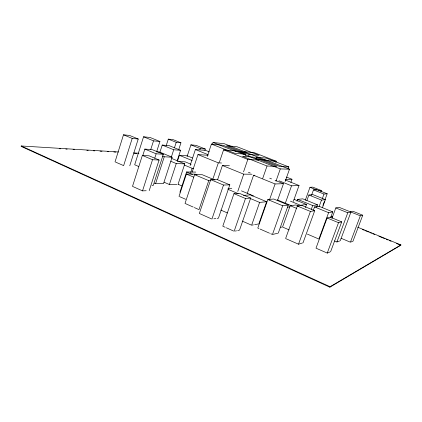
<?xml version="1.0" encoding="UTF-8"?>
<svg xmlns="http://www.w3.org/2000/svg" width="422" height="422" viewBox="0 0 422 422"><rect width="100%" height="100%" fill="white"/><g stroke="black" fill="none" stroke-linecap="round" stroke-linejoin="round"><path stroke-width="0.63" d="M118.54 151.973L21.216 145.975L21.1 146.371L329.862 287.192L400.784 245.24L400.9 244.939L357.703 227.21M115.037 161.869L123.488 134.808L129.623 135.462L138.231 139.007L129.765 165.788M138.231 139.007L132.202 138.411L123.641 165.619L115.612 162.122M156.567 151.936L159.927 141.486L150.095 137.488L143.559 136.791L134.687 164.765L138.732 166.516M149.219 190.612L159.094 160.022L149.056 155.802L142.356 155.423L132.503 186.376L142.525 190.871L146.176 190.728M142.868 155.28L144.836 149.087L152.205 149.631L163.346 154.257L153.27 185.437L152.047 185.469M150.717 149.615L153.518 140.858L159.927 141.486M142.525 190.871L152.527 159.722L159.094 160.022M154.742 158.171L156.151 153.803L163.346 154.257M159.838 152.469L162.227 145.057L169.269 145.68L180.59 150.295L177.113 160.924M166.131 145.854L168.304 139.128L173.099 139.645L180.943 142.8L178.706 149.641M155.56 183.697L164.274 156.778L172.107 157.221L163.541 183.538L155.56 183.697L154.368 183.174M171.29 157.221L173.716 149.757L180.59 150.295M174.428 147.853L176.227 142.325L180.943 142.8M164.068 182.209L169.407 184.535L176.269 163.562L184.767 163.884L178.037 184.335M177.361 161.473L179.382 155.296L187.067 155.781L192.443 157.981M187.062 156.599L190.929 144.852L196.114 145.358L205.335 149.045L204.928 150.264M179.899 192.263L186.603 171.965L195.776 172.092M179.023 196.378L186.392 174.059L195.18 174.122L196.963 174.872M190.095 165.598L195.397 149.557L205.72 150.422L209.37 151.883M190.665 172.645L192.11 168.294L193.418 168.325M192.184 172.076L197.981 154.594L208.078 155.291M199.854 149.836L200.265 148.597L205.335 149.045M214.951 180.03L202.254 174.719L194.579 174.676L185.021 203.43L193.176 207.049M207.297 156.409L211.422 144.06L223.106 145.305L245.905 154.246L245.477 155.481M212.43 144.345L213.052 142.472L224.346 143.738L246.501 152.4L235.903 151.451L213.052 142.472M210.604 180.611L208.753 180.637L199.005 209.634L194.342 207.566M217.13 218.364L218.427 218.185L229.816 184.852L217.246 179.608L210.72 179.672L199.342 213.474L211.327 218.823M212.688 179.624L218.343 162.855L221.524 163.003M219.387 162.27L223.581 149.831L235.038 150.876L258.507 160.096L247.83 159.416L223.581 149.831M217.594 179.73L222.41 165.498L229.404 165.762M211.923 219.092L223.507 185.036L229.816 184.852M239.501 230.238L250.684 198.087L239.337 193.318L233.967 193.645L222.795 226.197L225.179 227.268M248.526 156.372L249.165 154.515L259.061 155.328L237.164 146.798L226.588 145.674L249.165 154.515M243.552 171.87L247.83 159.416M237.776 191.409L243.716 174.154L252.013 174.228M255.959 158.582L256.386 157.343L266.06 158.055L288.833 166.922L288.179 168.768M234.136 231.277L245.493 198.509L250.684 198.087M247.318 193.265L253.564 175.251L254.846 175.257M262.706 178.432L267.042 166.004L276.953 166.421L253.2 157.105L242.486 156.319L267.042 166.004M258.828 223.892L266.635 201.716L259.609 202.423L251.623 225.216L242.186 221.075M275.809 162.465L276.241 161.225L254.102 152.611L244.169 151.709L267.01 160.634L276.241 161.225M278.272 233.113L288.295 205.055L273.741 199.02L267.828 199.569L257.795 228.065L258.971 228.576M269.421 200.028L275.086 183.955L283.473 183.697L277.56 200.371M275.972 181.207L280.308 168.905L289.492 169.201L285.13 181.507M290.885 182.373L291.987 179.271L286.564 177.119M288.295 205.055L282.682 205.757L272.448 234.49L270.692 233.719M285.198 203.568L291.533 185.807L299.034 185.495L293.316 201.447M298.955 206.184L296.001 204.965L290.188 205.714L282.555 227.052L289.133 229.89M296.998 201.225L297.663 199.384L302.822 198.846L317.539 204.828L316.658 207.244M285.604 238.546L297.299 206.02L301.836 205.414L314.717 210.71L303.028 242.798M305.301 200.218L309.975 187.289L312.797 187.141L321.353 190.533L320.91 191.757M306.899 200.461L308.872 195.006L312.982 194.642L325.383 199.617L322.461 207.603M305.47 207.555L306.588 204.47L294.06 199.342M311.478 195.433L313.493 189.874L316.838 189.652L327.187 193.761L324.951 199.875M286.19 238.805L298.518 244.196L310.418 211.438L314.717 210.71M311.336 209.228L312.681 205.519L317.539 204.828M313.203 210.578L314.532 206.922L318.963 206.258L332.768 211.881L330.727 217.409M319.037 206.801L321.49 200.086L325.383 199.617M322.44 198.298L323.99 194.051L327.187 193.761M322.935 205.372L324.502 201.094M332.768 211.881L328.611 212.677L318.911 239.058L307.427 234.136M330.611 251.718L341.709 221.872L330.468 217.246L327.108 217.984L315.999 248.178L327.25 253.073L330.051 251.945M331.935 218.422L335.806 207.925L339.151 207.344L360.325 215.821L362.751 215.209L352.977 241.199L350.925 242.006M327.25 253.073L338.523 222.695L341.709 221.872M334.551 240.967L336.914 241.975L347.791 212.762L350.935 212.092L340.237 240.762M329.862 287.192L330.041 286.712L400.9 244.939M360.325 215.821L350.413 242.207L341.082 238.272M336.914 241.975L339.684 240.967M298.518 244.196L302.463 242.972M273.034 234.352L277.687 233.25M280.693 227.289L281.88 227.036M350.286 211.775L352.85 211.232L362.751 215.209M235.328 231.05L236.52 230.818M237.713 230.586L238.905 230.354M252.224 225.105L253.427 224.884M254.63 224.668L258.232 224.003M213.875 218.818L215.827 218.543M287.429 207.181L289.951 206.843M306.588 204.47L300.485 205.282L290.442 201.146M251.955 195.898L253.253 195.803L241.447 190.865M318.631 190.728L321.353 190.533M243.526 195.354L250.309 194.885L266.635 201.716M227.975 188.439L231.783 188.281M169.407 184.535L176.802 184.367M285.225 179.355L291.987 179.271M288.833 166.922L279.897 166.548L256.386 157.343M178.764 161.547L185.126 161.826L191.113 164.306M133.668 152.906L138.928 153.233M59.249 148.692L60.562 148.776M65.827 149.093L67.14 149.172M73.059 149.536L74.377 149.615M86.874 150.374L88.187 150.454M93.452 150.775L94.765 150.854M100.025 151.176L101.997 151.292M107.262 151.614L108.575 151.693M113.84 152.015L115.813 152.136M134.228 153.255L136.86 153.413M157.158 151.873L159.637 152.041L172.107 157.221M245.905 154.246L234.948 153.344L211.422 144.06M289.492 169.201L266.045 160.038L256.075 159.379L280.308 168.905M309.975 187.289L316.901 190.042M313.493 189.874L323.99 194.051M285.319 180.025L299.034 185.495M190.929 144.852L200.265 148.597M279.021 180.785L291.533 185.807M269.737 178.179L271.525 178.896M275.112 180.336L283.473 183.697M308.872 195.006L321.49 200.086M195.397 149.557L208.099 154.674M168.304 139.128L176.227 142.325M248.416 172.271L250.246 173.009M335.806 207.925L347.791 212.762M253.564 175.251L275.086 183.955M197.981 154.594L218.343 162.855M222.41 165.498L243.716 174.154M297.663 199.384L312.681 205.519M143.559 136.791L153.518 140.858M314.532 206.922L328.611 212.677M162.227 145.057L173.716 149.757M330.932 216.217L332.758 216.966M362.456 229.499L364.281 230.248M365.499 230.75L368.543 232M369.756 232.501L371.582 233.25M372.8 233.746L374.625 234.5M378.882 236.246L384.964 238.746M386.183 239.242L388.008 239.997M389.226 240.493L391.052 241.242M396.527 243.494L400.784 245.24M179.382 155.296L192.158 160.55M327.108 217.984L338.523 222.695M297.299 206.02L310.418 211.438M123.488 134.808L132.202 138.411M277.275 199.87L291.28 205.667M290.188 205.714L296.84 208.468M171.828 158.503L184.767 163.884M267.828 199.569L282.682 205.757M184.435 165.097L192.11 168.294M162.459 156.024L164.274 156.778M144.836 149.087L156.151 153.803M170.873 161.304L176.269 163.562M210.72 179.672L223.507 185.036M194.579 174.676L208.753 180.637M250.663 198.656L259.609 202.423M227.891 189.283L238.177 193.614M186.603 171.965L192.527 174.46M233.967 193.645L245.493 198.509M142.356 155.423L152.527 159.722M186.392 174.059L193.682 177.135M178.116 184.287L181.629 185.801M220.79 210.061L227.384 212.946M260.142 229.093L269.521 233.208M179.624 196.641L185.633 199.29M226.377 227.801L233.54 231.013M21.216 145.975L330.041 286.712"/></g></svg>
